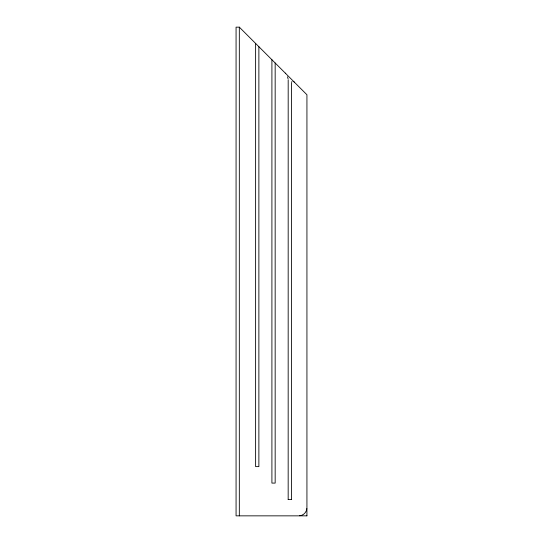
<?xml version="1.0" encoding="UTF-8"?>
<svg xmlns="http://www.w3.org/2000/svg" width="543" height="543" viewBox="0 0 543 543"><rect width="100%" height="100%" fill="white"/><g stroke="black" fill="none" stroke-linecap="round" stroke-linejoin="round"><path stroke-width="0.81" d="M291.482 82.801L291.482 499.601M291.639 82.108L292.032 81.484M288.17 499.601L288.19 79.794M306.931 507.705L306.931 94.753L239.327 27.15L236.069 27.15L236.069 515.85L298.786 515.85M288.197 499.56L291.455 499.56M293.926 81.789L294.333 82.156M285.319 73.142L285.727 73.59M287.491 76.719L288.082 78.83M275.165 62.988L275.165 483.094L271.907 483.094L271.907 59.73M258.875 46.698L258.875 466.62L255.617 466.62L255.617 43.44M239.327 27.15L239.327 515.85M306.931 515.85L299.369 515.83A8.145 8.145 0 0 0 306.91 508.289L306.931 515.85"/></g></svg>
